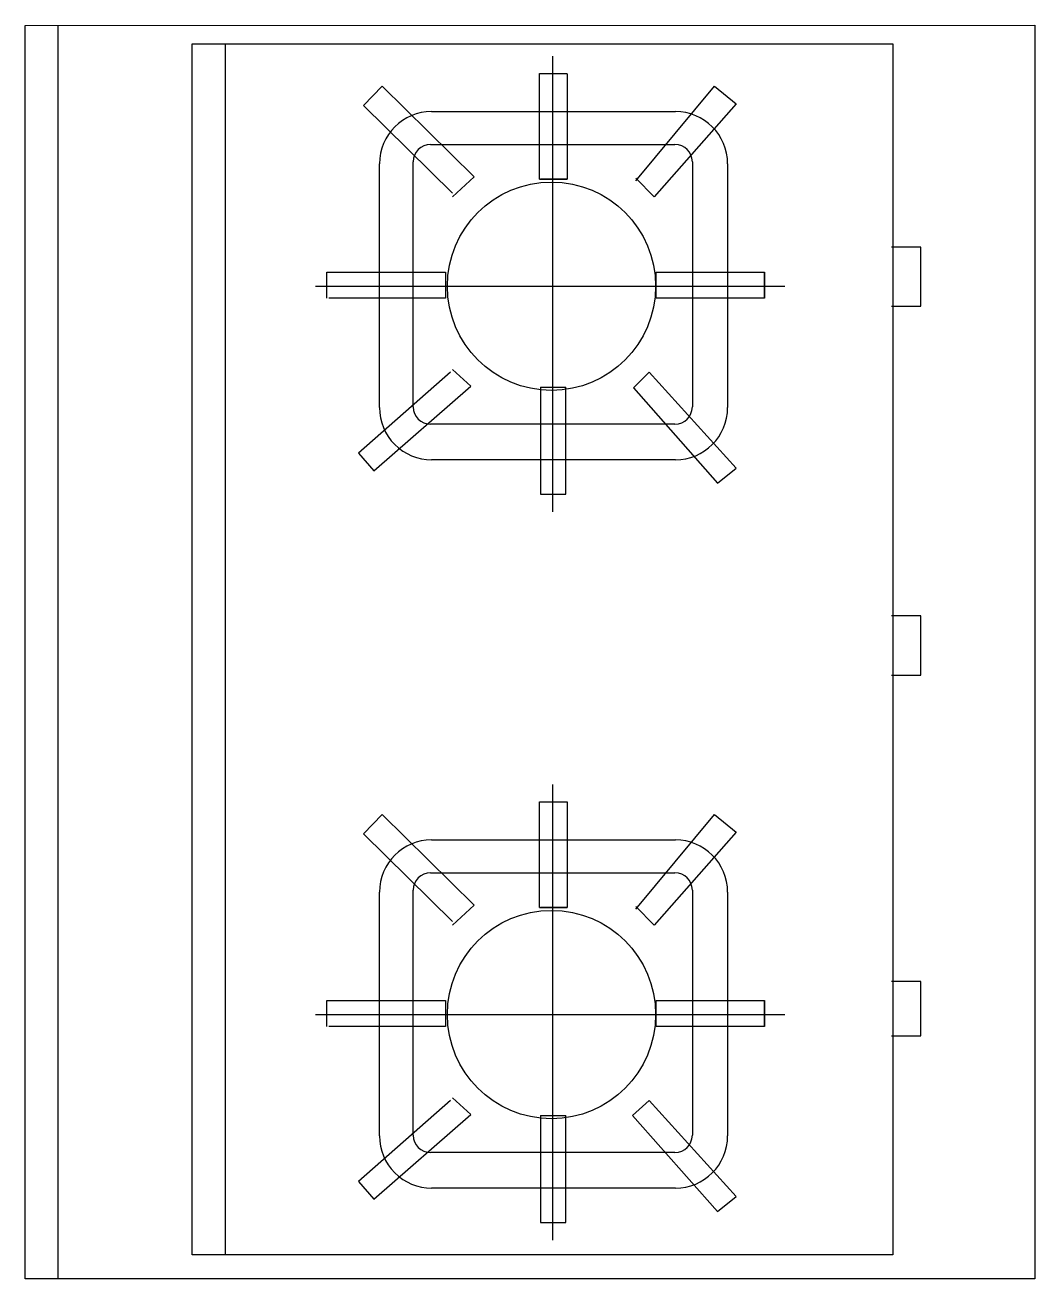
# Model space of a CAD drawing. Extents: x -282 to 263, y -338 to 338.
import ezdxf

# ---------------------------------------------------------------- set-up
doc = ezdxf.new("R2010")
doc.units = 0
doc.header["$LTSCALE"] = 50
doc.header["$MEASUREMENT"] = 0
doc.layers.get('0').update_dxf_attribs({"linetype": 'CONTINUOUS'})

msp = doc.modelspace()

# ---------------------------------------------------------------- linework, layer by layer
for p, q in [((-282.03, 338.22), (263.05, 338.23)), ((-282.02, -338.42), (-282.03, 338.22)), ((-264.12, -338.28), (-264.12, 338.37)), ((263.05, 338.23), (263.06, -338.41)), ((-191.87, -325.35), (-191.87, 328.31)), ((-191.87, 328.31), (186.41, 328.31)), ((-173.87, -325.35), (-173.87, 328.31)), ((186.41, 328.31), (186.41, -325.35)), ((2.76, 75.64), (2.76, 321.59)), ((-4.43, 255.12), (-4.43, 312.23)), ((-4.43, 312.23), (10.5, 312.23)), ((10.64, 312.05), (10.64, 255.12)), ((-99.29, 294.94), (-89.36, 305.32)), ((-89.36, 305.32), (-39.7, 256.52)), ((47.62, 254.28), (90.08, 305.32)), ((90.08, 305.32), (101.73, 295.79)), ((-51.35, 247.55), (-99.29, 294.94)), ((-62.57, 291.67), (69, 291.68)), ((101.73, 295.79), (57.55, 245.59)), ((-63.12, 273.95), (68.75, 273.95)), ((-72.52, 132.3), (-72.52, 264.55)), ((78.15, 264.55), (78.15, 132.3)), ((-90.76, 131.91), (-90.76, 263.48)), ((97.19, 263.48), (97.2, 131.91)), ((-39.7, 256.52), (-51.35, 245.59)), ((-4.43, 255.12), (10.64, 255.12)), ((10.64, 255.12), (-3.75, 255.12)), ((57.55, 245.59), (47.62, 255.68)), ((201.51, 218.55), (185.72, 218.55)), ((201.51, 186.66), (201.51, 218.55)), ((-119.15, 204.92), (-55.11, 204.92)), ((-119.15, 204.92), (-55.11, 204.92)), ((-119.15, 190.9), (-119.15, 204.92)), ((-119.15, 190.9), (-119.15, 204.92)), ((-55.11, 204.92), (-55.11, 190.9)), ((58.58, 204.92), (117.14, 204.92)), ((58.58, 190.9), (58.58, 204.92)), ((58.58, 190.9), (58.58, 204.92)), ((117.14, 204.92), (117.14, 190.9)), ((117.14, 190.9), (117.14, 204.92)), ((-125.32, 197.35), (128.1, 197.35)), ((-55.11, 190.9), (-118.13, 190.9)), ((117.14, 190.9), (58.58, 190.9)), ((185.72, 186.66), (201.51, 186.66)), ((-52.37, 151.08), (-102.03, 107.33)), ((-41.42, 143.51), (-51.35, 152.48)), ((46.3, 142.5), (54.81, 151.08)), ((101.73, 99.2), (54.81, 151.08)), ((-93.81, 97.8), (-41.42, 143.51)), ((-3.75, 142.95), (-3.75, 85.18)), ((-3.75, 142.95), (9.95, 142.95)), ((9.95, 85.18), (9.95, 142.95)), ((46.3, 142.5), (91.8, 91.07)), ((68.75, 122.9), (-63.12, 122.9)), ((-102.03, 107.33), (-93.81, 97.8)), ((69, 103.72), (-62.57, 103.72)), ((91.8, 91.07), (101.73, 99.2)), ((-3.75, 85.18), (9.95, 85.18)), ((201.51, 19.43), (185.72, 19.43)), ((201.51, -12.46), (201.51, 19.43)), ((185.72, -12.46), (201.51, -12.46)), ((2.76, -317.48), (2.76, -71.54)), ((-4.43, -138.01), (-4.43, -80.9)), ((-4.43, -80.9), (10.64, -80.9)), ((10.64, -80.9), (10.64, -138.01)), ((-99.29, -98.18), (-89.36, -87.81)), ((-89.36, -87.81), (-39.7, -136.6)), ((47.62, -138.85), (90.08, -87.81)), ((90.08, -87.81), (101.73, -97.34)), ((-51.35, -145.58), (-99.29, -98.18)), ((-62.57, -101.45), (69, -101.45)), ((101.73, -97.34), (57.55, -147.54)), ((-63.12, -119.18), (68.75, -119.18)), ((-72.52, -260.83), (-72.52, -128.57)), ((78.15, -128.57), (78.15, -260.83)), ((-90.76, -261.22), (-90.76, -129.65)), ((97.19, -129.64), (97.2, -261.22)), ((-39.7, -136.6), (-51.35, -147.54)), ((-4.43, -138.01), (10.64, -138.01)), ((10.64, -138.01), (-3.75, -138.01)), ((57.55, -147.54), (47.62, -137.44)), ((201.51, -177.96), (185.72, -177.96)), ((201.51, -207.27), (201.51, -177.96)), ((-119.15, -188.2), (-55.11, -188.2)), ((-119.15, -202.22), (-119.15, -188.2)), ((-119.15, -202.22), (-119.15, -188.2)), ((-55.11, -188.2), (-55.11, -202.22)), ((58.58, -188.2), (117.14, -188.2)), ((58.58, -202.22), (58.58, -188.2)), ((58.58, -202.22), (58.58, -188.2)), ((117.14, -202.22), (117.14, -188.2)), ((117.14, -188.2), (117.14, -202.22)), ((-125.32, -195.77), (128.1, -195.77)), ((-55.11, -202.22), (-118.13, -202.22)), ((117.14, -202.22), (58.58, -202.22)), ((185.72, -207.27), (201.51, -207.27)), ((-52.37, -242.05), (-102.03, -285.79)), ((-41.42, -249.62), (-51.35, -240.64)), ((54.81, -242.05), (45.91, -250.18)), ((101.73, -293.93), (54.81, -242.05)), ((-93.81, -295.33), (-41.42, -249.62)), ((-3.75, -250.18), (9.95, -250.18)), ((-3.75, -250.18), (-3.75, -307.95)), ((9.95, -307.95), (9.95, -250.18)), ((45.91, -250.18), (91.8, -302.06)), ((68.75, -270.23), (-63.12, -270.23)), ((-102.03, -285.79), (-93.81, -295.33)), ((69, -289.41), (-62.57, -289.41)), ((91.8, -302.06), (101.73, -293.93)), ((-3.75, -307.95), (9.95, -307.95)), ((186.41, -325.35), (-191.87, -325.35)), ((263.05, -338.42), (-282.02, -338.42))]:
    msp.add_line(p, q)
for centre in [(2.12, 197.4), (2.12, -195.73)]:
    msp.add_circle(centre, 56.22)
for centre, radius, start, end in [((-62.57, 263.48), 28.19, 90.00036, 180), ((69, 263.48), 28.19, 0.00072, 90.00036), ((-63.12, 264.55), 9.4, 90, 180), ((68.75, 264.55), 9.4, 0, 90), ((-62.57, 131.91), 28.19, 180, 270.00109), ((-63.12, 132.3), 9.4, 180, 270), ((68.75, 132.3), 9.4, 270, 0), ((69, 131.91), 28.19, 270.00109, 0.00072), ((-62.57, -129.65), 28.19, 90.00036, 180), ((69, -129.65), 28.19, 0.00072, 90.00036), ((-63.12, -128.57), 9.4, 90, 180), ((68.75, -128.57), 9.4, 0, 90), ((-62.57, -261.22), 28.19, 180, 270.00109), ((-63.12, -260.83), 9.4, 180, 270), ((68.75, -260.83), 9.4, 270, 0), ((69, -261.22), 28.19, 270.00109, 0.00072)]:
    msp.add_arc(centre, radius, start, end)

doc.saveas('drawing.dxf')
